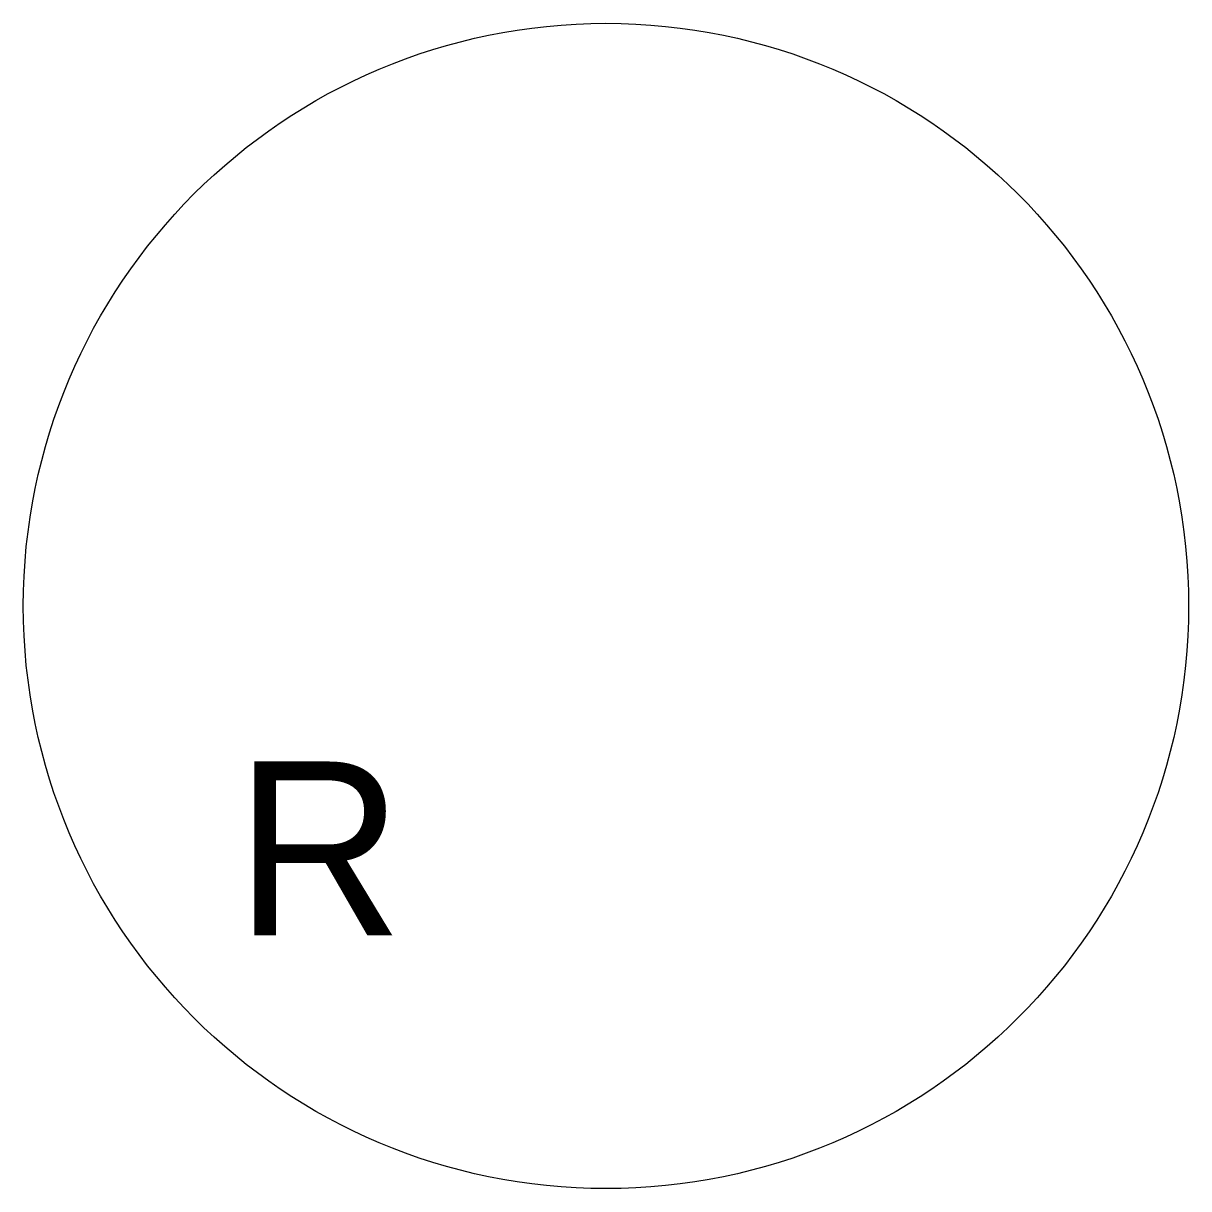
# Model space of a CAD drawing. Extents: x 3.61 to 4.95, y 3.63 to 4.97.
import ezdxf

# ---------------------------------------------------------------- set-up
doc = ezdxf.new("R2010")
doc.units = 0
doc.header["$LTSCALE"] = 2.5
doc.header["$MEASUREMENT"] = 0
doc.layers.get('0').update_dxf_attribs({"linetype": 'CONTINUOUS'})

msp = doc.modelspace()

# ---------------------------------------------------------------- linework, layer by layer
msp.add_circle((4.2805, 4.2987), 0.6707)

# ---------------------------------------------------------------- texts
msp.add_attdef('R', (3.8537, 3.9197), '3', height=0.2)

doc.saveas('drawing.dxf')
